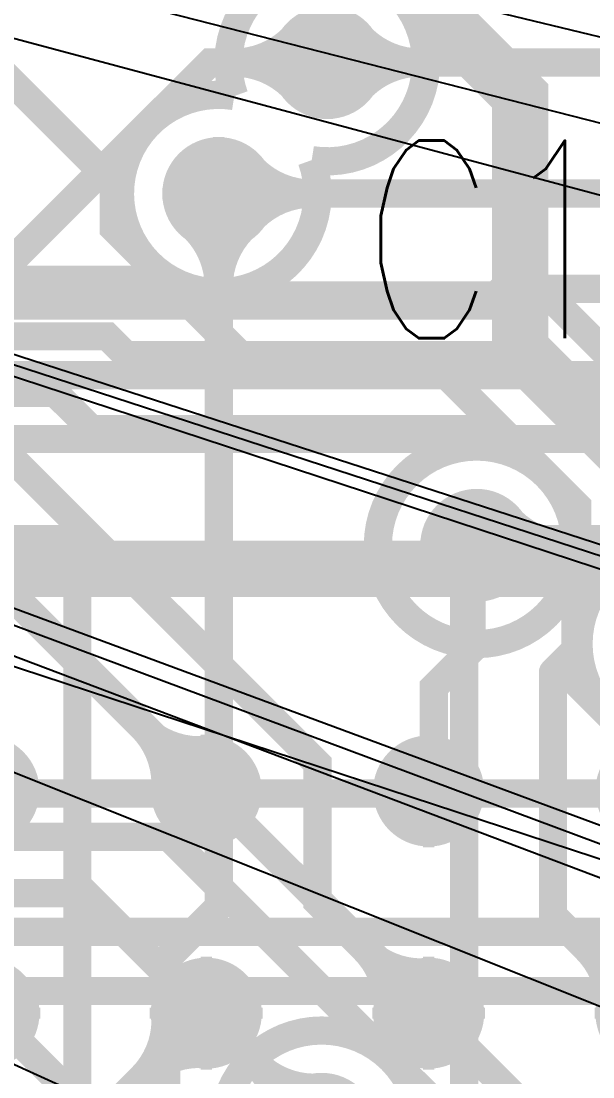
# Model space of a CAD drawing. Extents: x -4539 to 5978, y -4736 to 3041.
# Drawn here: x 1305.8 to 1407, y 953.3 to 1140.3 of the extents above; entities that cross this region are included whole.
import ezdxf
from ezdxf.enums import TextEntityAlignment as Align

# ---------------------------------------------------------------- set-up
doc = ezdxf.new("R2010")
doc.units = 0
for name, pattern in [('SIG_100', [2, 1, 1]), ('SIG_103', [2, 1, 1]), ('SIG_106', [2, 1, 1]), ('SIG_122', [2, 1, 1]), ('SIG_13', [2, 1, 1]), ('SIG_173', [2, 1, 1]), ('SIG_196', [2, 1, 1]), ('SIG_197', [2, 1, 1]), ('SIG_22', [2, 1, 1]), ('SIG_3', [2, 1, 1]), ('SIG_49', [2, 1, 1]), ('SIG_57', [2, 1, 1]), ('SIG_58', [2, 1, 1]), ('SIG_59', [2, 1, 1]), ('SIG_73', [2, 1, 1]), ('SIG_75', [2, 1, 1]), ('SIG_79', [2, 1, 1]), ('SIG_81', [2, 1, 1]), ('SIG_83', [2, 1, 1]), ('SIG_85', [2, 1, 1]), ('SIG_87', [2, 1, 1]), ('SIG_94', [2, 1, 1]), ('SIG_97', [2, 1, 1])]:
    doc.linetypes.add(name, pattern=pattern)
doc.layers.get('0').update_dxf_attribs({"color": 254, "linetype": 'CONTINUOUS'})
for name, color, linetype in [('DRIL_NPLTE_THRU_01', 16, 'CONTINUOUS'), ('DRIL_NPLTE_THRU_02', 2, 'CONTINUOUS'), ('DRIL_NPLTE_THRU_03', 34, 'CONTINUOUS'), ('DRIL_NPLTE_THRU_04', 96, 'CONTINUOUS'), ('DRIL_NPLTE_THRU_05', 6, 'CONTINUOUS'), ('DRIL_NPLTE_THRU_06', 176, 'CONTINUOUS'), ('DRIL_PLTE_THRU_01', 16, 'CONTINUOUS'), ('DRIL_PLTE_THRU_02', 2, 'CONTINUOUS'), ('DRIL_PLTE_THRU_03', 34, 'CONTINUOUS'), ('DRIL_PLTE_THRU_04', 96, 'CONTINUOUS'), ('DRIL_PLTE_THRU_05', 6, 'CONTINUOUS'), ('DRIL_PLTE_THRU_06', 176, 'CONTINUOUS'), ('DRIL_SYMBOL', 254, 'CONTINUOUS'), ('LINK_00', 254, 'CONTINUOUS'), ('PADS_BOT', 5, 'CONTINUOUS'), ('PADS_INNER', 1, 'CONTINUOUS'), ('PADS_TOP', 1, 'CONTINUOUS'), ('PART_BOT_2DLINE_00', 4, 'CONTINUOUS'), ('PART_NAME_01', 6, 'CONTINUOUS'), ('PART_NAME_27', 3, 'CONTINUOUS'), ('PART_TOP_2DLINE_00', 6, 'CONTINUOUS'), ('PART_TOP_2DLINE_01', 6, 'CONTINUOUS'), ('POUR_VOID_02', 56, 'CONTINUOUS'), ('POUR_VOID_05', 216, 'CONTINUOUS'), ('TEAR_01', 1, 'CONTINUOUS'), ('TEAR_03', 43, 'CONTINUOUS'), ('TEAR_04', 3, 'CONTINUOUS'), ('TEAR_06', 5, 'CONTINUOUS'), ('TRACE_01', 1, 'CONTINUOUS'), ('TRACE_03', 43, 'CONTINUOUS'), ('TRACE_04', 3, 'CONTINUOUS'), ('TRACE_06', 5, 'CONTINUOUS'), ('VIAPTS', 1, 'CONTINUOUS')]:
    doc.layers.add(name, color=color, linetype=linetype)
doc.styles.add('W4', font='simplex', dxfattribs={"width": 0.75})
doc.styles.add('W5', font='simplex', dxfattribs={"width": 0.75})

# ---------------------------------------------------------------- blocks, each defined once
blk = doc.blocks.new('POUR_VOID_628')
at = {"layer": 'POUR_VOID_02', "const_width": 5}
blk.add_lwpolyline([(-4856.46, -5372.93, -3.65809), (-4842.75, -5384.28, -3.65809)], format="xyb", close=True, dxfattribs=at)
blk = doc.blocks.new('POUR_VOID_625')
at = {"layer": 'POUR_VOID_02', "const_width": 5}
blk.add_lwpolyline([(-4831.03, -5452.53, 1), (-4796.03, -5452.53, 1)], format="xyb", close=True, dxfattribs=at)
blk = doc.blocks.new('POUR_VOID_624')
at = {"layer": 'POUR_VOID_02', "const_width": 5}
blk.add_lwpolyline([(-4858.5, -5556, 1), (-4823.5, -5556, 1)], format="xyb", close=True, dxfattribs=at)
blk = doc.blocks.new('POUR_VOID_614')
at = {"layer": 'POUR_VOID_02', "const_width": 5}
blk.add_lwpolyline([(-4795.5, -5470, 1), (-4760.5, -5470, 1)], format="xyb", close=True, dxfattribs=at)
blk = doc.blocks.new('POUR_OUTLINE_418')
for name in ['POUR_VOID_628', 'POUR_VOID_625', 'POUR_VOID_614', 'POUR_VOID_624']:
    blk.add_blockref(name, (0, 0))
blk = doc.blocks.new('POUR_HEADER_0')
blk.add_blockref('POUR_OUTLINE_418', (6185, 6485))
blk = doc.blocks.new('POUR_VOID_255')
at = {"layer": 'POUR_VOID_05', "const_width": 5}
blk.add_lwpolyline([(-4856.46, -5372.93, -3.65809), (-4842.75, -5384.28, -3.65809)], format="xyb", close=True, dxfattribs=at)
blk = doc.blocks.new('POUR_VOID_249')
at = {"layer": 'POUR_VOID_05', "const_width": 5}
blk.add_lwpolyline([(-4831.03, -5452.53, 1), (-4796.03, -5452.53, 1)], format="xyb", close=True, dxfattribs=at)
blk = doc.blocks.new('POUR_VOID_248')
at = {"layer": 'POUR_VOID_05', "const_width": 5}
blk.add_lwpolyline([(-4858.5, -5556, 1), (-4823.5, -5556, 1)], format="xyb", close=True, dxfattribs=at)
blk = doc.blocks.new('POUR_VOID_242')
at = {"layer": 'POUR_VOID_05', "const_width": 5}
blk.add_lwpolyline([(-4795.5, -5470, 1), (-4760.5, -5470, 1)], format="xyb", close=True, dxfattribs=at)
blk = doc.blocks.new('POUR_OUTLINE_162')
for name in ['POUR_VOID_255', 'POUR_VOID_249', 'POUR_VOID_242', 'POUR_VOID_248']:
    blk.add_blockref(name, (0, 0))
blk = doc.blocks.new('POUR_HEADER_3')
blk.add_blockref('POUR_OUTLINE_162', (6185, 6485))
blk = doc.blocks.new('SMOOTH_5')
at = {"const_width": 2.5}
blk.add_lwpolyline([(-1.25, 0, 1), (1.25, 0, 1)], format="xyb", close=True, dxfattribs=at)
blk = doc.blocks.new('PART_BODY_TOP_1')
at = {"layer": 'PART_TOP_2DLINE_01', "const_width": 5}
for points in [[(-27.56, 23.62), (-55.12, 23.62), (-55.12, -23.62), (-27.56, -23.62)], [(27.56, -23.62), (55.12, -23.62), (55.12, 23.62), (27.56, 23.62)]]:
    blk.add_lwpolyline(points, dxfattribs=at)
at = {"layer": 'PART_TOP_2DLINE_01'}
for p in [(-55.12, 23.62), (-27.56, 23.62), (27.56, 23.62), (55.12, 23.62), (-55.12, -23.62), (-27.56, -23.62), (27.56, -23.62), (55.12, -23.62)]:
    blk.add_blockref('SMOOTH_5', p, dxfattribs=at)
blk = doc.blocks.new('DRIL_SYMBOL_0')
at = {"layer": 'DRIL_SYMBOL', "const_width": 2}
for points in [[(0, -10), (0, 10)], [(-10, 0), (10, 0)]]:
    blk.add_lwpolyline(points, dxfattribs=at)
blk = doc.blocks.new('DRIL_HOLE_0')
blk.add_lwpolyline([(0, 0, 1), (0, 0, 1)], format="xyb", close=True)
blk.add_blockref('DRIL_SYMBOL_0', (0, 0))
blk = doc.blocks.new('PAD_0')
blk.add_lwpolyline([(0, 0), (0, 0)])
blk = doc.blocks.new('PAD_1')
at = {"const_width": 27.56}
blk.add_lwpolyline([(-17.72, 0), (17.72, 0)], dxfattribs=at)
blk = doc.blocks.new('STK_TOP_4')
at = {"layer": 'DRIL_NPLTE_THRU_01'}
blk.add_blockref('DRIL_HOLE_0', (0, 0), dxfattribs=at)
at = {"layer": 'DRIL_NPLTE_THRU_02'}
blk.add_blockref('DRIL_HOLE_0', (0, 0), dxfattribs=at)
at = {"layer": 'DRIL_NPLTE_THRU_03'}
blk.add_blockref('DRIL_HOLE_0', (0, 0), dxfattribs=at)
at = {"layer": 'DRIL_NPLTE_THRU_04'}
blk.add_blockref('DRIL_HOLE_0', (0, 0), dxfattribs=at)
at = {"layer": 'DRIL_NPLTE_THRU_05'}
blk.add_blockref('DRIL_HOLE_0', (0, 0), dxfattribs=at)
at = {"layer": 'DRIL_NPLTE_THRU_06'}
blk.add_blockref('DRIL_HOLE_0', (0, 0), dxfattribs=at)
at = {"layer": 'PADS_BOT'}
blk.add_blockref('PAD_0', (0, 0), dxfattribs=at)
at = {"layer": 'PADS_INNER'}
blk.add_blockref('PAD_0', (0, 0), dxfattribs=at)
at = {"layer": 'PADS_TOP'}
blk.add_blockref('PAD_1', (0, 0), dxfattribs=at)
blk = doc.blocks.new('SYM_TOP_3')
for name, p in [('PART_BODY_TOP_1', (0, 0)), ('STK_TOP_4', (-25.59, 0)), ('STK_TOP_4', (25.59, 0))]:
    blk.add_blockref(name, p)
blk = doc.blocks.new('PART_TOP_2')
blk.add_blockref('SYM_TOP_3', (0, 0))
at = {"layer": 'PART_NAME_01', "style": 'W5', "width": 0.75}
blk.add_text('C11', height=35, rotation=-180, dxfattribs=at).set_placement((94.59, -1.67), align=Align.MIDDLE_CENTER)
at = {"layer": 'PART_NAME_27', "style": 'W4', "width": 0.75}
blk.add_text('C11', height=28, rotation=-180, dxfattribs=at).set_placement((0, -20), align=Align.TOP_CENTER)
blk = doc.blocks.new('PART_BODY_TOP_6')
at = {"layer": 'PART_TOP_2DLINE_00', "const_width": 10}
blk.add_lwpolyline([(-334.65, -334.65), (-334.65, 324.8), (-324.8, 334.65), (334.65, 334.65), (334.65, -334.65)], close=True, dxfattribs=at)
blk = doc.blocks.new('PAD_2')
blk.add_lwpolyline([(0, 0, 1), (0, 0, 1)], format="xyb", close=True)
blk = doc.blocks.new('PAD_8')
at = {"const_width": 9.84}
blk.add_lwpolyline([(0, -4.92, 1), (0, 4.92, 1)], format="xyb", close=True, dxfattribs=at)
blk = doc.blocks.new('STK_TOP_10')
at = {"layer": 'DRIL_NPLTE_THRU_01'}
blk.add_blockref('DRIL_HOLE_0', (0, 0), dxfattribs=at)
at = {"layer": 'DRIL_NPLTE_THRU_02'}
blk.add_blockref('DRIL_HOLE_0', (0, 0), dxfattribs=at)
at = {"layer": 'DRIL_NPLTE_THRU_03'}
blk.add_blockref('DRIL_HOLE_0', (0, 0), dxfattribs=at)
at = {"layer": 'DRIL_NPLTE_THRU_04'}
blk.add_blockref('DRIL_HOLE_0', (0, 0), dxfattribs=at)
at = {"layer": 'DRIL_NPLTE_THRU_05'}
blk.add_blockref('DRIL_HOLE_0', (0, 0), dxfattribs=at)
at = {"layer": 'DRIL_NPLTE_THRU_06'}
blk.add_blockref('DRIL_HOLE_0', (0, 0), dxfattribs=at)
at = {"layer": 'PADS_BOT'}
blk.add_blockref('PAD_2', (0, 0), dxfattribs=at)
at = {"layer": 'PADS_INNER'}
blk.add_blockref('PAD_2', (0, 0), dxfattribs=at)
at = {"layer": 'PADS_TOP'}
blk.add_blockref('PAD_8', (0, 0), dxfattribs=at)
blk = doc.blocks.new('SYM_TOP_8')
for name, p in [('PART_BODY_TOP_6', (0, 0)), ('STK_TOP_10', (-59.06, 295.28)), ('STK_TOP_10', (-19.69, 295.28)), ('STK_TOP_10', (19.69, 295.28)), ('STK_TOP_10', (59.06, 295.28)), ('STK_TOP_10', (-59.06, 255.91)), ('STK_TOP_10', (-19.69, 255.91)), ('STK_TOP_10', (19.69, 255.91)), ('STK_TOP_10', (59.06, 255.91))]:
    blk.add_blockref(name, p)
blk = doc.blocks.new('PART_TOP_33')
blk.add_blockref('SYM_TOP_8', (0, 0))
blk = doc.blocks.new('PART_BODY_BOT_9')
at = {"layer": 'PART_BOT_2DLINE_00', "const_width": 5}
blk.add_lwpolyline([(-338.58, 265.75), (-42.32, 265.75), (-42.32, 232.53), (42.32, 232.53), (42.32, 265.75), (338.58, 265.75), (338.58, -265.75), (-338.58, -265.75)], close=True, dxfattribs=at)
at = {"layer": 'PART_BOT_2DLINE_00'}
for p in [(-338.58, 265.75), (338.58, 265.75)]:
    blk.add_blockref('SMOOTH_5', p, dxfattribs=at)
blk = doc.blocks.new('SYM_BOT_11')
blk.add_blockref('PART_BODY_BOT_9', (0, 0))
blk = doc.blocks.new('PART_BOT_36')
blk.add_blockref('SYM_BOT_11', (0, 0))
blk = doc.blocks.new('PART_BOT_39')
blk.add_blockref('SYM_BOT_11', (0, 0))
blk = doc.blocks.new('TEAR_2008008000012')
at = {"const_width": 5}
for points in [[(16.5, 0, -0.196262), (6.21, 4.2)], [(16.5, 0, 0.196262), (6.21, -4.2)], [(16.5, 0, -0.067729), (7.4, 1.24)], [(16.5, 0, 0.067729), (7.4, -1.24)]]:
    blk.add_lwpolyline(points, format="xyb", dxfattribs=at)
for p in [(6.21, 4.2), (7.4, 1.24), (16.5, 0), (16.5, 0), (16.5, 0), (16.5, 0), (7.4, -1.24), (6.21, -4.2)]:
    blk.add_blockref('SMOOTH_5', p)
blk = doc.blocks.new('TEAR_2008008000013')
at = {"const_width": 5}
for points in [[(-11.42, -11.42, 0.196262), (-7.21, -1.4)], [(-11.42, -11.42, 0.067729), (-5.98, -4.26)], [(-11.42, -11.42, -0.067729), (-4.26, -5.98)], [(-11.42, -11.42, -0.196262), (-1.4, -7.21)]]:
    blk.add_lwpolyline(points, format="xyb", dxfattribs=at)
for p in [(-7.21, -1.4), (-5.98, -4.26), (-4.26, -5.98), (-1.4, -7.21), (-11.42, -11.42), (-11.42, -11.42), (-11.42, -11.42), (-11.42, -11.42)]:
    blk.add_blockref('SMOOTH_5', p)
blk = doc.blocks.new('TRACE_1042')
at = {"layer": 'TRACE_01', "linetype": 'SIG_3', "const_width": 5}
blk.add_lwpolyline([(1242, 904), (1302.54, 904), (1318.9, 920.36), (1318.9, 944.88), (1338.58, 964.57)], dxfattribs=at)
at = {"layer": 'TEAR_01'}
for name, p in [('TEAR_2008008000013', (1338.58, 964.57)), ('TEAR_2008008000012', (1242, 904))]:
    blk.add_blockref(name, p, dxfattribs=at)
at = {"layer": 'TRACE_01'}
for p in [(1338.58, 964.57), (1318.9, 944.88), (1318.9, 920.36), (1242, 904), (1302.54, 904)]:
    blk.add_blockref('SMOOTH_5', p, dxfattribs=at)
blk = doc.blocks.new('TEAR_2008008000057')
at = {"const_width": 5}
for points in [[(-11.42, 11.42, 0.196262), (-1.4, 7.21)], [(-11.42, 11.42, -0.196262), (-7.21, 1.4)], [(-11.42, 11.42, 0.067729), (-4.26, 5.98)], [(-11.42, 11.42, -0.067729), (-5.98, 4.26)]]:
    blk.add_lwpolyline(points, format="xyb", dxfattribs=at)
for p in [(-11.42, 11.42), (-11.42, 11.42), (-11.42, 11.42), (-11.42, 11.42), (-1.4, 7.21), (-4.26, 5.98), (-5.98, 4.26), (-7.21, 1.4)]:
    blk.add_blockref('SMOOTH_5', p)
blk = doc.blocks.new('TRACE_1166')
at = {"layer": 'TRACE_01', "linetype": 'SIG_13', "const_width": 5}
blk.add_lwpolyline([(1123, 945), (1123, 970.36), (1136.89, 984.25), (1185.94, 984.25), (1200.79, 999.1), (1200.79, 1008.78), (1231.94, 1039.93), (1240.99, 1039.93), (1255.56, 1054.5), (1288.02, 1054.5), (1338.58, 1003.94)], dxfattribs=at)
at = {"layer": 'TEAR_01'}
blk.add_blockref('TEAR_2008008000057', (1338.58, 1003.94), dxfattribs=at)
at = {"layer": 'TRACE_01'}
blk.add_blockref('SMOOTH_5', (1338.58, 1003.94), dxfattribs=at)
blk = doc.blocks.new('TRACE_1300')
at = {"layer": 'TRACE_03', "linetype": 'SIG_22', "const_width": 5}
blk.add_lwpolyline([(1271, 1037), (1304.5, 1003.5), (1531.64, 1003.5), (1536.39, 998.75), (1733.75, 998.75), (1750, 982.5), (1912.12, 982.5), (1946.62, 1017), (2095, 1017)], dxfattribs=at)
at = {"layer": 'TRACE_03'}
blk.add_blockref('SMOOTH_5', (1304.5, 1003.5), dxfattribs=at)
blk = doc.blocks.new('TRACE_1168')
at = {"layer": 'TRACE_03', "linetype": 'SIG_49', "const_width": 5}
blk.add_lwpolyline([(578, 1038), (617.62, 1077.62), (1432.35, 1077.62), (1437.64, 1082.91), (1559.31, 1082.91), (1596, 1046.22)], dxfattribs=at)
blk = doc.blocks.new('TRACE_1298')
at = {"layer": 'TRACE_03', "linetype": 'SIG_57', "const_width": 5}
blk.add_lwpolyline([(342, 999), (1195, 999), (1262.3, 1066.3), (1454.45, 1066.3), (1461.06, 1072.91), (1509.66, 1072.91), (1544.37, 1038.21), (1561.82, 1029.5)], dxfattribs=at)
blk = doc.blocks.new('TEAR_2008008000259')
at = {"const_width": 5}
for points in [[(0, -16.5, 0.196262), (-4.2, -6.21)], [(0, -16.5, -0.196262), (4.2, -6.21)], [(0, -16.5, 0.067729), (-1.24, -7.4)], [(0, -16.5, -0.067729), (1.24, -7.4)]]:
    blk.add_lwpolyline(points, format="xyb", dxfattribs=at)
for p in [(-4.2, -6.21), (4.2, -6.21), (-1.24, -7.4), (1.24, -7.4), (0, -16.5), (0, -16.5), (0, -16.5), (0, -16.5)]:
    blk.add_blockref('SMOOTH_5', p)
blk = doc.blocks.new('TRACE_1448')
at = {"layer": 'TRACE_04', "linetype": 'SIG_58', "const_width": 5}
blk.add_lwpolyline([(1340.79, 1109.79), (1340.79, 983.41)], dxfattribs=at)
at = {"layer": 'TEAR_04'}
blk.add_blockref('TEAR_2008008000259', (1340.79, 1109.79), dxfattribs=at)
at = {"layer": 'TRACE_04'}
for p in [(1340.79, 1109.79), (1340.79, 983.41)]:
    blk.add_blockref('SMOOTH_5', p, dxfattribs=at)
blk = doc.blocks.new('TEAR_2008008000260')
at = {"const_width": 5}
for points in [[(16.5, 0, -0.196262), (6.21, 4.2)], [(16.5, 0, 0.196262), (6.21, -4.2)], [(16.5, 0, -0.067729), (7.4, 1.24)], [(16.5, 0, 0.067729), (7.4, -1.24)]]:
    blk.add_lwpolyline(points, format="xyb", dxfattribs=at)
for p in [(6.21, 4.2), (7.4, 1.24), (16.5, 0), (16.5, 0), (16.5, 0), (16.5, 0), (7.4, -1.24), (6.21, -4.2)]:
    blk.add_blockref('SMOOTH_5', p)
blk = doc.blocks.new('TRACE_1446')
at = {"layer": 'TRACE_03', "linetype": 'SIG_58', "const_width": 5}
blk.add_lwpolyline([(1340.79, 1109.79), (1758.78, 1109.79), (1782.57, 1086), (1988.31, 1086)], dxfattribs=at)
at = {"layer": 'TEAR_03'}
blk.add_blockref('TEAR_2008008000260', (1340.79, 1109.79), dxfattribs=at)
at = {"layer": 'TRACE_03'}
blk.add_blockref('SMOOTH_5', (1340.79, 1109.79), dxfattribs=at)
blk = doc.blocks.new('TRACE_1236')
at = {"layer": 'TRACE_03', "linetype": 'SIG_59', "const_width": 5}
blk.add_lwpolyline([(322, 1018), (492.92, 1018), (564.88, 1089.95), (1388.12, 1089.95), (1391.08, 1092.91), (1574.27, 1092.91), (1612.99, 1054.19), (1623.83, 1038.87)], dxfattribs=at)
at = {"layer": 'TRACE_03'}
for p in [(1391.08, 1092.91), (1388.12, 1089.95)]:
    blk.add_blockref('SMOOTH_5', p, dxfattribs=at)
blk = doc.blocks.new('TEAR_2008008000345')
at = {"const_width": 5}
for points in [[(16.5, 0, -0.196262), (6.21, 4.2)], [(16.5, 0, 0.196262), (6.21, -4.2)], [(16.5, 0, -0.067729), (7.4, 1.24)], [(16.5, 0, 0.067729), (7.4, -1.24)]]:
    blk.add_lwpolyline(points, format="xyb", dxfattribs=at)
for p in [(6.21, 4.2), (7.4, 1.24), (16.5, 0), (16.5, 0), (16.5, 0), (16.5, 0), (7.4, -1.24), (6.21, -4.2)]:
    blk.add_blockref('SMOOTH_5', p)
blk = doc.blocks.new('TEAR_2008008000346')
at = {"const_width": 5}
for points in [[(-11.42, 11.42, 0.196262), (-1.4, 7.21)], [(-11.42, 11.42, -0.196262), (-7.21, 1.4)], [(-11.42, 11.42, 0.067729), (-4.26, 5.98)], [(-11.42, 11.42, -0.067729), (-5.98, 4.26)]]:
    blk.add_lwpolyline(points, format="xyb", dxfattribs=at)
for p in [(-11.42, 11.42), (-11.42, 11.42), (-11.42, 11.42), (-11.42, 11.42), (-1.4, 7.21), (-4.26, 5.98), (-5.98, 4.26), (-7.21, 1.4)]:
    blk.add_blockref('SMOOTH_5', p)
blk = doc.blocks.new('TRACE_1030')
at = {"layer": 'TRACE_01', "linetype": 'SIG_73', "const_width": 5}
blk.add_lwpolyline([(1211, 1053), (1234.71, 1053), (1246.21, 1064.5), (1302.55, 1064.5), (1358.27, 1008.78), (1358.27, 984.25), (1377.95, 964.57)], dxfattribs=at)
at = {"layer": 'TEAR_01'}
for name, p in [('TEAR_2008008000345', (1211, 1053)), ('TEAR_2008008000346', (1377.95, 964.57))]:
    blk.add_blockref(name, p, dxfattribs=at)
at = {"layer": 'TRACE_01'}
for p in [(1246.21, 1064.5), (1302.55, 1064.5), (1211, 1053), (1234.71, 1053), (1358.27, 1008.78), (1358.27, 984.25), (1377.95, 964.57)]:
    blk.add_blockref('SMOOTH_5', p, dxfattribs=at)
blk = doc.blocks.new('TRACE_1152')
at = {"layer": 'TRACE_06', "linetype": 'SIG_79', "const_width": 5}
blk.add_lwpolyline([(922.05, 1099.76), (922.05, 1035.2), (949.41, 1007.84), (1199.27, 1007.84), (1234.02, 973.09), (1291.91, 973.09), (1340.5, 924.5), (1365.25, 924.5), (1379.5, 910.25), (1379.5, 898.75), (1396.62, 881.63), (1417.37, 881.63), (1433, 866)], dxfattribs=at)
blk = doc.blocks.new('TRACE_1032')
at = {"layer": 'TRACE_01', "linetype": 'SIG_81', "const_width": 5}
blk.add_lwpolyline([(902, 1022), (1079.08, 1022), (1141.58, 1084.5), (1321.05, 1084.5), (1324.4, 1081.15), (1395.6, 1081.15), (1439.5, 1037.25), (1439.5, 1030)], dxfattribs=at)
at = {"layer": 'TRACE_01'}
for p in [(1321.05, 1084.5), (1324.4, 1081.15), (1395.6, 1081.15)]:
    blk.add_blockref('SMOOTH_5', p, dxfattribs=at)
blk = doc.blocks.new('TRACE_2940')
at = {"layer": 'TRACE_06', "linetype": 'SIG_83', "const_width": 5}
blk.add_lwpolyline([(537.81, 1122.78), (603.94, 1188.92), (1244.85, 1188.92), (1322.23, 1111.54), (1322.23, 1103.6), (1347.2, 1078.63), (1380.06, 1078.63), (1404.24, 1054.46), (1404.24, 1023.02), (1439.81, 987.44), (1457.94, 987.44), (1495.75, 949.63), (1495.75, 941.25), (1511, 926), (1519.75, 926), (1533.5, 912.25), (1533.5, 888), (1538, 883.5), (1538, 862.25), (1552.75, 847.5), (1575.5, 847.5), (1595, 828)], dxfattribs=at)
at = {"layer": 'TRACE_06'}
for p in [(1322.23, 1111.54), (1322.23, 1103.6), (1347.2, 1078.63), (1380.06, 1078.63), (1404.24, 1054.46), (1404.24, 1023.02)]:
    blk.add_blockref('SMOOTH_5', p, dxfattribs=at)
blk = doc.blocks.new('TRACE_600')
at = {"layer": 'TRACE_03', "linetype": 'SIG_85', "const_width": 5}
blk.add_lwpolyline([(361, 959), (597.76, 959), (607.26, 968.5), (1476.88, 968.5), (1495.75, 949.63), (1495.75, 941.25), (1508.5, 928.5), (1567.77, 928.5), (1572.27, 933), (1695, 933)], dxfattribs=at)
blk = doc.blocks.new('TRACE_440')
at = {"layer": 'TRACE_03', "linetype": 'SIG_87', "const_width": 5}
blk.add_lwpolyline([(302, 979), (1489.26, 979), (1499.76, 968.5), (1527.33, 968.5), (1536.83, 978), (1677, 978)], dxfattribs=at)
blk = doc.blocks.new('TEAR_2008008000446')
at = {"const_width": 5}
for points in [[(16.5, 0, -0.196262), (6.21, 4.2)], [(16.5, 0, 0.196262), (6.21, -4.2)], [(16.5, 0, -0.067729), (7.4, 1.24)], [(16.5, 0, 0.067729), (7.4, -1.24)]]:
    blk.add_lwpolyline(points, format="xyb", dxfattribs=at)
for p in [(6.21, 4.2), (7.4, 1.24), (16.5, 0), (16.5, 0), (16.5, 0), (16.5, 0), (7.4, -1.24), (6.21, -4.2)]:
    blk.add_blockref('SMOOTH_5', p)
blk = doc.blocks.new('TRACE_1290')
at = {"layer": 'TRACE_03', "linetype": 'SIG_94', "const_width": 5}
blk.add_lwpolyline([(1386.47, 1047.47), (1409.85, 1047.47), (1409.88, 1047.5), (1465.76, 1047.5), (1499.76, 1013.5), (1544.43, 1013.5), (1545.93, 1012), (1636.35, 1012), (1671.38, 1047.03), (1762.97, 1047.03), (1810, 1000)], dxfattribs=at)
at = {"layer": 'TEAR_03'}
blk.add_blockref('TEAR_2008008000446', (1386.47, 1047.47), dxfattribs=at)
at = {"layer": 'TRACE_03'}
blk.add_blockref('SMOOTH_5', (1386.47, 1047.47), dxfattribs=at)
blk = doc.blocks.new('TEAR_2008008000459')
at = {"const_width": 5}
for points in [[(-11.67, 11.67, 0.196262), (-1.42, 7.36)], [(-11.67, 11.67, -0.196262), (-7.36, 1.42)], [(-11.67, 11.67, 0.067729), (-4.35, 6.11)], [(-11.67, 11.67, -0.067729), (-6.11, 4.35)]]:
    blk.add_lwpolyline(points, format="xyb", dxfattribs=at)
for p in [(-11.67, 11.67), (-11.67, 11.67), (-11.67, 11.67), (-11.67, 11.67), (-1.42, 7.36), (-4.35, 6.11), (-6.11, 4.35), (-7.36, 1.42)]:
    blk.add_blockref('SMOOTH_5', p)
blk = doc.blocks.new('TRACE_592')
at = {"layer": 'TRACE_06', "linetype": 'SIG_97', "const_width": 5}
blk.add_lwpolyline([(1158.27, 1099.76), (1158.27, 1072.22), (1166.73, 1063.77), (1166.73, 1058.38), (1239.29, 985.82), (1317.18, 985.82), (1359, 944)], dxfattribs=at)
at = {"layer": 'TEAR_06'}
blk.add_blockref('TEAR_2008008000459', (1359, 944), dxfattribs=at)
at = {"layer": 'TRACE_06'}
blk.add_blockref('SMOOTH_5', (1317.18, 985.82), dxfattribs=at)
blk = doc.blocks.new('TEAR_2008008000473')
at = {"const_width": 5}
for points in [[(-11.42, 11.42, 0.196262), (-1.4, 7.21)], [(-11.42, 11.42, -0.196262), (-7.21, 1.4)], [(-11.42, 11.42, 0.067729), (-4.26, 5.98)], [(-11.42, 11.42, -0.067729), (-5.98, 4.26)]]:
    blk.add_lwpolyline(points, format="xyb", dxfattribs=at)
for p in [(-11.42, 11.42), (-11.42, 11.42), (-11.42, 11.42), (-11.42, 11.42), (-1.4, 7.21), (-4.26, 5.98), (-5.98, 4.26), (-7.21, 1.4)]:
    blk.add_blockref('SMOOTH_5', p)
blk = doc.blocks.new('TRACE_2296')
at = {"layer": 'TRACE_01', "linetype": 'SIG_100', "const_width": 5}
blk.add_lwpolyline([(1399.98, 1003.94), (1399.98, 981.91), (1417.32, 964.57)], dxfattribs=at)
at = {"layer": 'TEAR_01'}
blk.add_blockref('TEAR_2008008000473', (1417.32, 964.57), dxfattribs=at)
at = {"layer": 'TRACE_01'}
for p in [(1399.98, 1003.94), (1399.98, 981.91), (1417.32, 964.57)]:
    blk.add_blockref('SMOOTH_5', p, dxfattribs=at)
blk = doc.blocks.new('TRACE_1018')
at = {"layer": 'TRACE_01', "linetype": 'SIG_100', "const_width": 5}
blk.add_lwpolyline([(1148, 1054), (1176.88, 1054), (1197.38, 1074.5), (1311.8, 1074.5), (1318.24, 1068.06), (1390.63, 1068.06), (1403.97, 1054.72), (1403.97, 1047.47)], dxfattribs=at)
at = {"layer": 'TRACE_01'}
for p in [(1311.8, 1074.5), (1318.24, 1068.06), (1390.63, 1068.06), (1403.97, 1054.72), (1403.97, 1047.47)]:
    blk.add_blockref('SMOOTH_5', p, dxfattribs=at)
blk = doc.blocks.new('TRACE_2948')
at = {"layer": 'TRACE_06', "linetype": 'SIG_103', "const_width": 5}
blk.add_lwpolyline([(960.64, 1122.78), (1016.77, 1178.92), (1240.71, 1178.92), (1300.71, 1118.91), (1300.71, 1042.29), (1437, 906)], dxfattribs=at)
blk = doc.blocks.new('TRACE_1022')
at = {"layer": 'TRACE_01', "linetype": 'SIG_106', "const_width": 5}
blk.add_lwpolyline([(942, 1040), (989.61, 1040), (993.8, 1035.81), (1066.12, 1035.81), (1124.81, 1094.5), (1328.26, 1094.5), (1331.04, 1091.72), (1399.17, 1091.72), (1456.69, 1034.2), (1456.69, 1003.94)], dxfattribs=at)
at = {"layer": 'TRACE_01'}
for p in [(1328.26, 1094.5), (1331.04, 1091.72), (1399.17, 1091.72)]:
    blk.add_blockref('SMOOTH_5', p, dxfattribs=at)
blk = doc.blocks.new('TEAR_2008008000586')
at = {"const_width": 5}
for points in [[(-16.5, 0, 0.196262), (-6.21, 4.2)], [(-16.5, 0, 0.067729), (-7.4, 1.24)], [(-16.5, 0, -0.196262), (-6.21, -4.2)], [(-16.5, 0, -0.067729), (-7.4, -1.24)]]:
    blk.add_lwpolyline(points, format="xyb", dxfattribs=at)
for p in [(-6.21, 4.2), (-16.5, 0), (-16.5, 0), (-16.5, 0), (-16.5, 0), (-7.4, 1.24), (-7.4, -1.24), (-6.21, -4.2)]:
    blk.add_blockref('SMOOTH_5', p)
blk = doc.blocks.new('TRACE_1576')
at = {"layer": 'TRACE_04', "linetype": 'SIG_122', "const_width": 5}
blk.add_lwpolyline([(1181, 824.7), (1181, 840.82), (1222, 881.82), (1222, 1015.75), (1339.25, 1133), (1360, 1133)], dxfattribs=at)
at = {"layer": 'TEAR_04'}
blk.add_blockref('TEAR_2008008000586', (1360, 1133), dxfattribs=at)
at = {"layer": 'TRACE_04'}
for p in [(1339.25, 1133), (1360, 1133)]:
    blk.add_blockref('SMOOTH_5', p, dxfattribs=at)
blk = doc.blocks.new('TEAR_2008008000588')
at = {"const_width": 5}
for points in [[(16.5, 0, -0.196262), (6.21, 4.2)], [(16.5, 0, 0.196262), (6.21, -4.2)], [(16.5, 0, -0.067729), (7.4, 1.24)], [(16.5, 0, 0.067729), (7.4, -1.24)]]:
    blk.add_lwpolyline(points, format="xyb", dxfattribs=at)
for p in [(6.21, 4.2), (7.4, 1.24), (16.5, 0), (16.5, 0), (16.5, 0), (16.5, 0), (7.4, -1.24), (6.21, -4.2)]:
    blk.add_blockref('SMOOTH_5', p)
blk = doc.blocks.new('TRACE_666')
at = {"layer": 'TRACE_03', "linetype": 'SIG_122', "const_width": 5}
blk.add_lwpolyline([(1360, 1133), (1412.38, 1133), (1419.51, 1125.87), (1761.55, 1125.87), (1771.68, 1136), (1819.85, 1136), (1844.83, 1160.98), (2094.88, 1160.98)], dxfattribs=at)
at = {"layer": 'TEAR_03'}
blk.add_blockref('TEAR_2008008000588', (1360, 1133), dxfattribs=at)
at = {"layer": 'TRACE_03'}
blk.add_blockref('SMOOTH_5', (1360, 1133), dxfattribs=at)
blk = doc.blocks.new('SMOOTH_10')
at = {"const_width": 5}
blk.add_lwpolyline([(-2.5, 0, 1), (2.5, 0, 1)], format="xyb", close=True, dxfattribs=at)
blk = doc.blocks.new('TRACE_844')
at = {"layer": 'TRACE_06', "linetype": 'SIG_197', "const_width": 10}
blk.add_lwpolyline([(872.05, 1400), (1005.87, 1266.18), (1255.1, 1266.18), (1394.15, 1127.13), (1394.15, 1082.22), (1420.96, 1055.41), (1487.59, 1055.41)], dxfattribs=at)
at = {"layer": 'TRACE_06'}
for p in [(1394.15, 1127.13), (1394.15, 1082.22)]:
    blk.add_blockref('SMOOTH_10', p, dxfattribs=at)
blk = doc.blocks.new('DRIL_SYMBOL_7')
at = {"layer": 'DRIL_SYMBOL', "const_width": 2}
for points in [[(0, -10), (0, 10)], [(-10, 0), (10, 0)]]:
    blk.add_lwpolyline(points, dxfattribs=at)
blk = doc.blocks.new('DRIL_HOLE_7')
at = {"const_width": 3.5}
blk.add_lwpolyline([(-1.75, 0, 1), (1.75, 0, 1)], format="xyb", close=True, dxfattribs=at)
blk.add_blockref('DRIL_SYMBOL_7', (0, 0))
blk = doc.blocks.new('PAD_15')
at = {"const_width": 10}
blk.add_lwpolyline([(0, -5, 1), (0, 5, 1)], format="xyb", close=True, dxfattribs=at)
blk = doc.blocks.new('STK_TOP_26')
at = {"layer": 'DRIL_PLTE_THRU_01'}
blk.add_blockref('DRIL_HOLE_7', (0, 0), dxfattribs=at)
at = {"layer": 'DRIL_PLTE_THRU_02'}
blk.add_blockref('DRIL_HOLE_7', (0, 0), dxfattribs=at)
at = {"layer": 'DRIL_PLTE_THRU_03'}
blk.add_blockref('DRIL_HOLE_7', (0, 0), dxfattribs=at)
at = {"layer": 'DRIL_PLTE_THRU_04'}
blk.add_blockref('DRIL_HOLE_7', (0, 0), dxfattribs=at)
at = {"layer": 'DRIL_PLTE_THRU_05'}
blk.add_blockref('DRIL_HOLE_7', (0, 0), dxfattribs=at)
at = {"layer": 'DRIL_PLTE_THRU_06'}
blk.add_blockref('DRIL_HOLE_7', (0, 0), dxfattribs=at)
at = {"layer": 'PADS_BOT'}
blk.add_blockref('PAD_15', (0, 0), dxfattribs=at)
at = {"layer": 'PADS_INNER'}
blk.add_blockref('PAD_15', (0, 0), dxfattribs=at)
at = {"layer": 'PADS_TOP'}
blk.add_blockref('PAD_15', (0, 0), dxfattribs=at)
blk = doc.blocks.new('SYM_TOP_2')
blk.add_blockref('STK_TOP_26', (0, 0))

msp = doc.modelspace()

# ---------------------------------------------------------------- linework, layer by layer
at = {"layer": 'LINK_00', "linetype": 'SIG_196'}
msp.add_line((166.14, 1400), (1755, 878), dxfattribs=at)
at = {"layer": 'LINK_00', "linetype": 'SIG_173'}
for p, q in [((1835.59, 835), (322.05, 1400)), ((2156, 721), (322.05, 1400)), ((322.05, 1400), (2332, 748)), ((2323, 642), (322.05, 1400)), ((2210.43, 645), (322.05, 1400)), ((2072, 829), (322.05, 1400)), ((1949, 964.87), (322.05, 1400)), ((2086.29, 973.72), (322.05, 1400)), ((2024, 964.87), (322.05, 1400)), ((322.05, 1400), (2405, 716)), ((1826, 719.5), (322.05, 1400))]:
    msp.add_line(p, q, dxfattribs=at)
at = {"layer": 'TRACE_01', "linetype": 'SIG_94', "const_width": 5}
msp.add_lwpolyline([(1377.95, 1003.94), (1378.87, 1003.94), (1378.87, 1022.28), (1385.56, 1028.97), (1385.56, 1047.47), (1386.47, 1047.47)], dxfattribs=at)
at = {"layer": 'TRACE_01', "linetype": 'SIG_100', "const_width": 5}
for points in [[(1403.97, 1047.47), (1403.97, 1028.97)], [(1399.98, 1024.98), (1403.97, 1028.97)], [(1399.98, 1024.98), (1399.98, 1003.94)]]:
    msp.add_lwpolyline(points, dxfattribs=at)
at = {"layer": 'TRACE_04', "linetype": 'SIG_58', "const_width": 5}
for points in [[(1331.5, 974.12), (1340.79, 983.41)], [(1331.5, 974.12), (1331.5, 822.37)]]:
    msp.add_lwpolyline(points, dxfattribs=at)
at = {"layer": 'TRACE_06', "linetype": 'SIG_75', "const_width": 5}
msp.add_lwpolyline([(1177.95, 1099.76), (1177.95, 1061.3), (1243.43, 995.82), (1331.93, 995.82), (1418, 909.75), (1418, 900.25), (1432.25, 886), (1437.75, 886), (1455.05, 868.69), (1455.05, 863.41), (1472.03, 846.44), (1492.6, 846.44), (1512.52, 826.52), (1513, 827)], dxfattribs=at)

# ---------------------------------------------------------------- block references
at = {"linetype": 'SIG_173'}
msp.add_blockref('POUR_HEADER_0', (15, 15), dxfattribs=at)
at = {"linetype": 'SIG_196'}
msp.add_blockref('POUR_HEADER_3', (15, 15), dxfattribs=at)
for name, p in [('TRACE_844', (0, 0)), ('TRACE_2940', (0, 0)), ('TRACE_2948', (0, 0)), ('TRACE_666', (0, 0)), ('TRACE_1576', (0, 0)), ('TRACE_1446', (0, 0)), ('TRACE_1448', (0, 0)), ('TRACE_1152', (0, 0)), ('TRACE_592', (0, 0)), ('TRACE_1022', (0, 0)), ('TRACE_1236', (0, 0)), ('TRACE_1032', (0, 0)), ('TRACE_1168', (0, 0)), ('TRACE_1018', (0, 0)), ('TRACE_1298', (0, 0)), ('TRACE_1030', (0, 0)), ('TRACE_1166', (0, 0)), ('TRACE_1290', (0, 0)), ('PART_TOP_33', (1358.27, 708.66)), ('TRACE_1300', (0, 0)), ('TRACE_2296', (0, 0)), ('TRACE_440', (0, 0)), ('TRACE_600', (0, 0)), ('TRACE_1042', (0, 0))]:
    msp.add_blockref(name, p)
at = {"xscale": -1}
for name, p, rotation in [('PART_BOT_36', (1050, 710), -90), ('PART_BOT_39', (1650, 710), -270)]:
    msp.add_blockref(name, p, dxfattribs=dict(at, rotation=rotation))
at = {"rotation": 180}
msp.add_blockref('PART_TOP_2', (1495, 1100), dxfattribs=at)
at = {"layer": 'TRACE_01'}
for p in [(1385.56, 1047.47), (1386.47, 1047.47), (1403.97, 1047.47), (1385.56, 1028.97), (1403.97, 1028.97), (1403.97, 1028.97), (1399.98, 1024.98), (1399.98, 1024.98), (1378.87, 1022.28), (1377.95, 1003.94), (1378.87, 1003.94), (1399.98, 1003.94)]:
    msp.add_blockref('SMOOTH_5', p, dxfattribs=at)
at = {"layer": 'TRACE_04'}
for p in [(1340.79, 983.41), (1331.5, 974.12), (1331.5, 974.12)]:
    msp.add_blockref('SMOOTH_5', p, dxfattribs=at)
at = {"layer": 'TRACE_06'}
msp.add_blockref('SMOOTH_5', (1331.93, 995.82), dxfattribs=at)
at = {"layer": 'VIAPTS', "linetype": 'SIG_122'}
msp.add_blockref('SYM_TOP_2', (1360, 1133), dxfattribs=at)
at = {"layer": 'VIAPTS', "linetype": 'SIG_58'}
msp.add_blockref('SYM_TOP_2', (1340.79, 1109.79), dxfattribs=at)
at = {"layer": 'VIAPTS', "linetype": 'SIG_94'}
msp.add_blockref('SYM_TOP_2', (1386.47, 1047.47), dxfattribs=at)
at = {"layer": 'VIAPTS', "linetype": 'SIG_97'}
msp.add_blockref('SYM_TOP_2', (1359, 944), dxfattribs=at)

doc.saveas('drawing.dxf')
